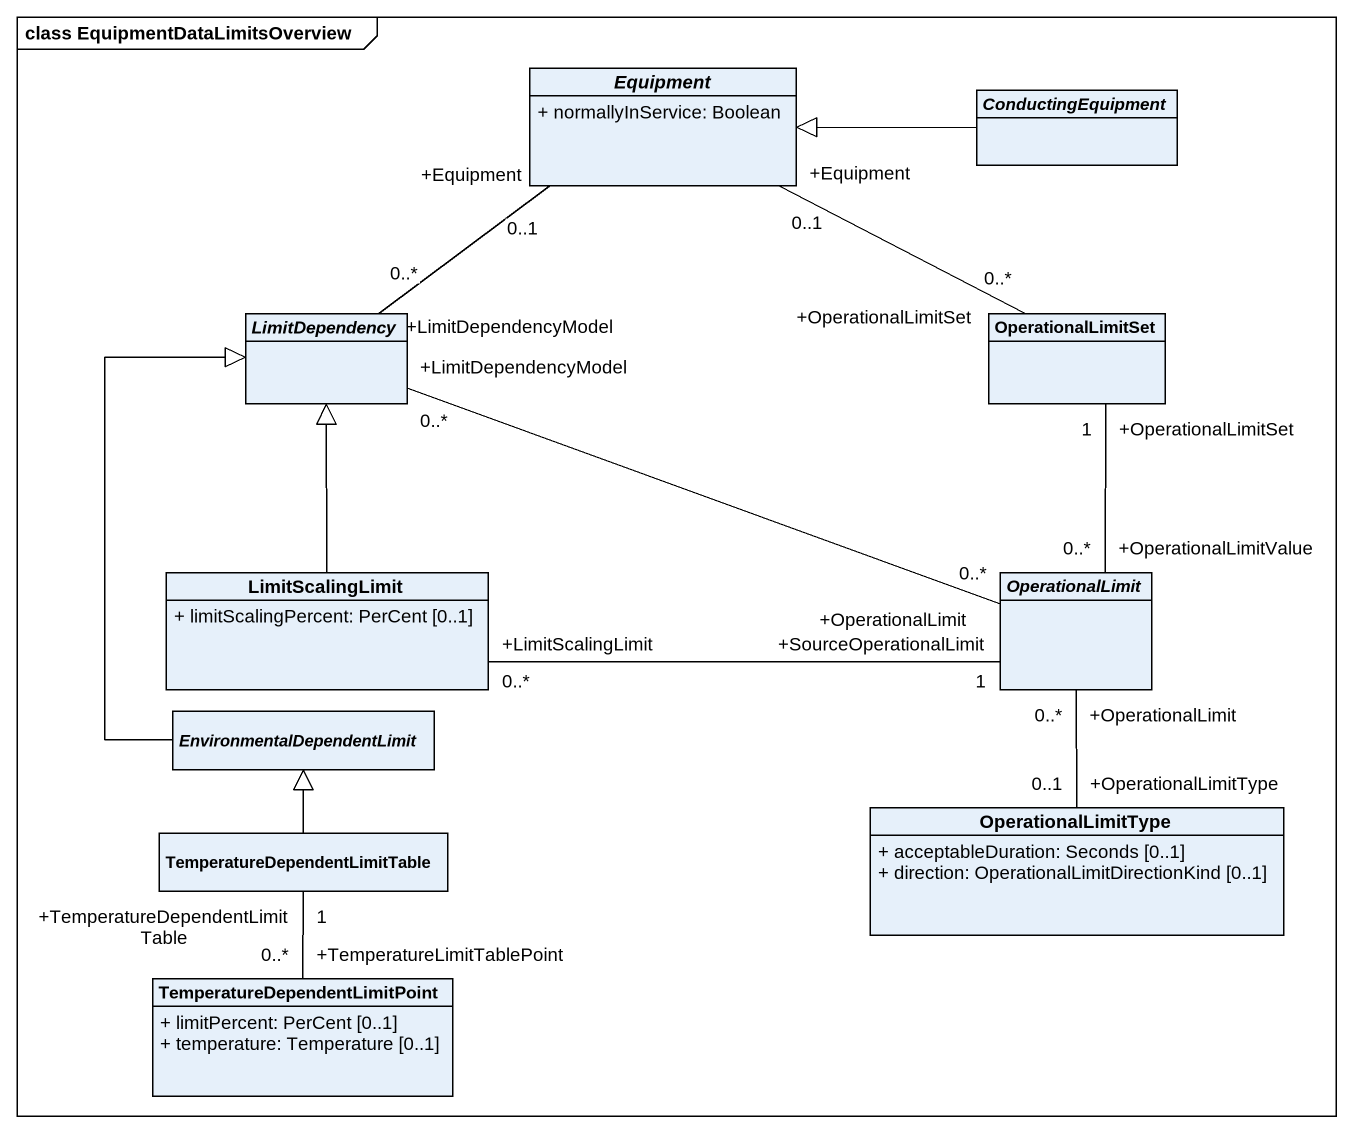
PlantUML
@startuml
mainframe class EquipmentDataLimitsOverview
hide circle
hide empty members
skinparam classAttributeIconSize 0
abstract class Equipment {
  + normallyInService: Boolean
}
abstract class ConductingEquipment
abstract class LimitDependency
class OperationalLimitSet
class LimitScalingLimit {
  + limitScalingPercent: PerCent [0..1]
}
abstract class OperationalLimit
abstract class EnvironmentalDependentLimit
class "TemperatureDependentLimitTable" as TemperatureDependentLimitTab
class OperationalLimitType {
  + acceptableDuration: Seconds [0..1]
  + direction: OperationalLimitDirectionKind [0..1]
}
class "TemperatureDependentLimitPoint" as TemperatureDependentLimitPoi {
  + limitPercent: PerCent [0..1]
  + temperature: Temperature [0..1]
}
ConductingEquipment -left-|> Equipment
LimitDependency "+LimitDependencyModel\n0..*" -up- "+Equipment\n0..1" Equipment
OperationalLimitSet "+OperationalLimitSet\n0..*" -left- "+Equipment\n0..1" Equipment
LimitScalingLimit -up-|> LimitDependency
LimitScalingLimit "+LimitScalingLimit\n0..*" -right- "+SourceOperationalLimit\n1" OperationalLimit
OperationalLimit "+OperationalLimit\n0..*" -left- "+LimitDependencyModel\n0..*" LimitDependency
OperationalLimit "+OperationalLimitValue\n0..*" -up- "+OperationalLimitSet\n1" OperationalLimitSet
OperationalLimit "+OperationalLimit\n0..*" -- "+OperationalLimitType\n0..1" OperationalLimitType
EnvironmentalDependentLimit -up-|> LimitDependency
TemperatureDependentLimitTab -up-|> EnvironmentalDependentLimit
TemperatureDependentLimitPoi "+TemperatureLimitTablePoint\n0..*" -up- "+TemperatureDependentLimitTable\n1" TemperatureDependentLimitTab
@enduml
